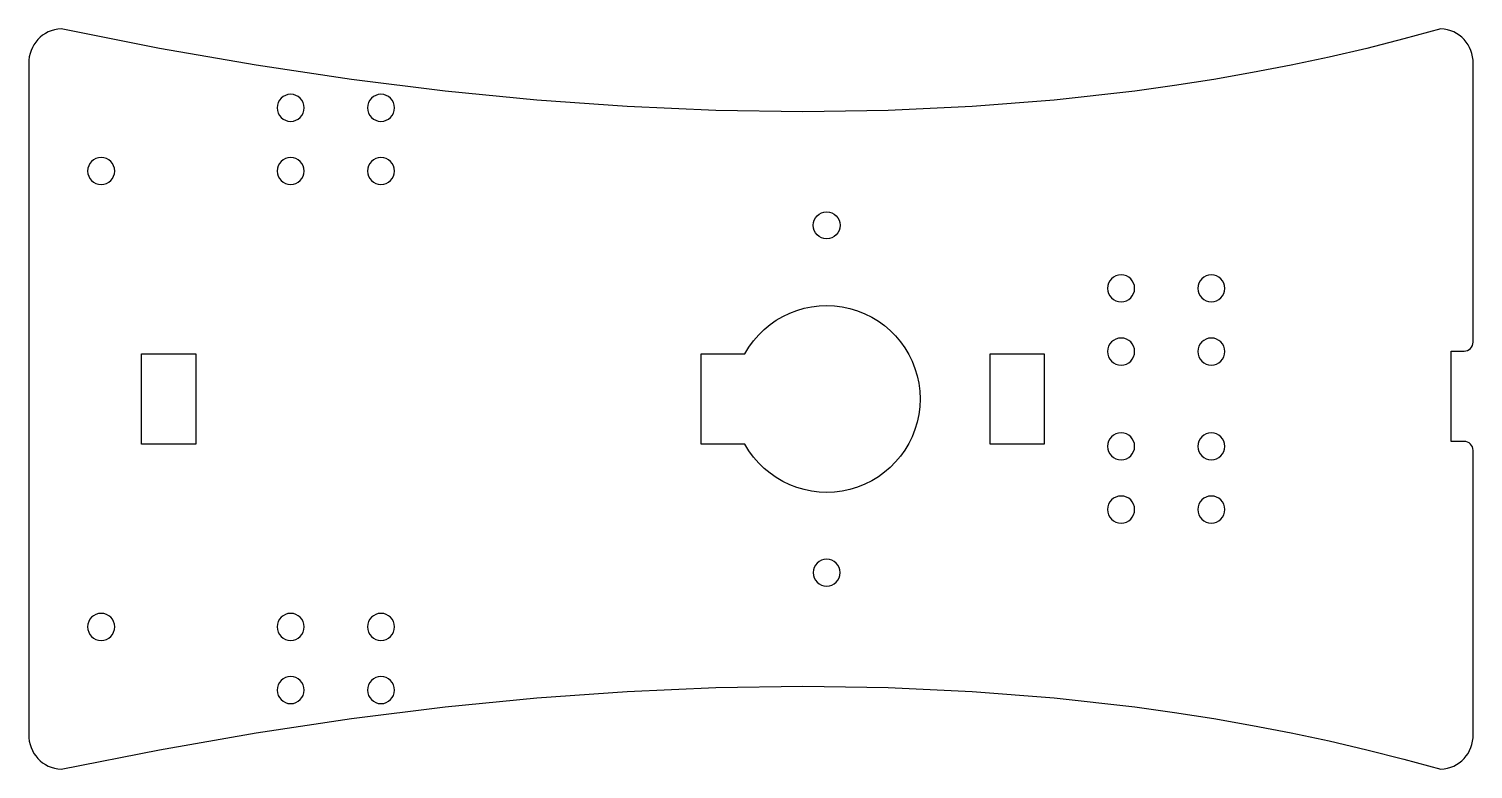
# Model space of a CAD drawing. Extents: x -85 to 75, y 557 to 639.
import ezdxf

# ---------------------------------------------------------------- set-up
doc = ezdxf.new("R2010")
doc.units = 0
doc.layers.add('ASSEMBLY_PLATFORM', color=7, linetype='CONTINUOUS')
doc.layers.add('DEFAULT', color=7, linetype='CONTINUOUS')

msp = doc.modelspace()

# ---------------------------------------------------------------- linework, layer by layer
at = {"layer": 'ASSEMBLY_PLATFORM'}
for p, q in [((-70.87, 636.42, -0.5), (-81.77, 638.58, -0.5)), ((71.08, 638.58, -0.5), (67, 637.46, -0.5)), ((67, 637.46, -0.5), (62.88, 636.42, -0.5)), ((-60.15, 634.56, -0.5), (-70.87, 636.42, -0.5)), ((58.71, 635.45, -0.5), (54.49, 634.56, -0.5)), ((62.88, 636.42, -0.5), (58.71, 635.45, -0.5)), ((-85.34, 634.73, -0.5), (-85.34, 560.42, -0.5)), ((-49.61, 632.98, -0.5), (-60.15, 634.56, -0.5)), ((50.23, 633.73, -0.5), (45.93, 632.98, -0.5)), ((54.49, 634.56, -0.5), (50.23, 633.73, -0.5)), ((74.66, 603.88, -0.5), (74.66, 634.73, -0.5)), ((-39.24, 631.69, -0.5), (-49.61, 632.98, -0.5)), ((41.58, 632.3, -0.5), (37.18, 631.69, -0.5)), ((45.93, 632.98, -0.5), (41.58, 632.3, -0.5)), ((-29.06, 630.68, -0.5), (-39.24, 631.69, -0.5)), ((-19.06, 629.96, -0.5), (-29.06, 630.68, -0.5)), ((28.26, 630.68, -0.5), (19.15, 629.96, -0.5)), ((37.18, 631.69, -0.5), (28.26, 630.68, -0.5)), ((-9.24, 629.53, -0.5), (-19.06, 629.96, -0.5)), ((0.41, 629.39, -0.5), (-9.24, 629.53, -0.5)), ((9.87, 629.53, -0.5), (0.41, 629.39, -0.5)), ((19.15, 629.96, -0.5), (9.87, 629.53, -0.5)), ((-72.86, 592.58, -0.5), (-72.86, 602.58, -0.5)), ((-72.86, 602.58, -0.5), (-66.86, 602.58, -0.5)), ((-66.86, 602.58, -0.5), (-66.86, 592.58, -0.5)), ((-10.86, 592.58, -0.5), (-10.86, 602.58, -0.5)), ((-10.86, 602.58, -0.5), (-6.02, 602.58, -0.5)), ((21.14, 592.58, -0.5), (21.14, 602.58, -0.5)), ((21.14, 602.58, -0.5), (27.14, 602.58, -0.5)), ((27.14, 602.58, -0.5), (27.14, 592.58, -0.5)), ((72.21, 592.88, -0.5), (72.21, 602.88, -0.5)), ((72.21, 602.88, -0.5), (73.66, 602.88, -0.5)), ((-66.86, 592.58, -0.5), (-72.86, 592.58, -0.5)), ((-6.02, 592.58, -0.5), (-10.86, 592.58, -0.5)), ((27.14, 592.58, -0.5), (21.14, 592.58, -0.5)), ((73.66, 592.88, -0.5), (72.21, 592.88, -0.5)), ((74.66, 560.42, -0.5), (74.66, 591.88, -0.5)), ((-29.06, 564.47, -0.5), (-19.06, 565.19, -0.5)), ((-19.06, 565.19, -0.5), (-9.24, 565.62, -0.5)), ((-9.24, 565.62, -0.5), (0.41, 565.76, -0.5)), ((0.41, 565.76, -0.5), (9.87, 565.62, -0.5)), ((9.87, 565.62, -0.5), (19.15, 565.19, -0.5)), ((19.15, 565.19, -0.5), (28.26, 564.47, -0.5)), ((-49.61, 562.17, -0.5), (-39.24, 563.47, -0.5)), ((-39.24, 563.47, -0.5), (-29.06, 564.47, -0.5)), ((28.26, 564.47, -0.5), (37.18, 563.47, -0.5)), ((37.18, 563.47, -0.5), (41.58, 562.86, -0.5)), ((-60.15, 560.59, -0.5), (-49.61, 562.17, -0.5)), ((41.58, 562.86, -0.5), (45.93, 562.17, -0.5)), ((45.93, 562.17, -0.5), (50.23, 561.42, -0.5)), ((-70.87, 558.73, -0.5), (-60.15, 560.59, -0.5)), ((50.23, 561.42, -0.5), (54.49, 560.59, -0.5)), ((54.49, 560.59, -0.5), (58.71, 559.7, -0.5)), ((-81.77, 556.58, -0.5), (-70.87, 558.73, -0.5)), ((58.71, 559.7, -0.5), (62.88, 558.73, -0.5)), ((62.88, 558.73, -0.5), (67, 557.69, -0.5)), ((67, 557.69, -0.5), (71.08, 556.58, -0.5))]:
    msp.add_line(p, q, dxfattribs=at)
at = {"layer": 'ASSEMBLY_PLATFORM', "extrusion": (0, 0, -1)}
for centre in [(56.34, 629.83, 0.5), (46.34, 629.83, 0.5), (77.34, 622.83, 0.5), (56.34, 622.83, 0.5), (46.34, 622.83, 0.5), (-35.66, 609.83, 0.5), (-45.66, 609.83, 0.5), (-35.66, 602.83, 0.5), (-45.66, 602.83, 0.5), (-35.66, 592.33, 0.5), (-45.66, 592.33, 0.5), (-35.66, 585.33, 0.5), (-45.66, 585.33, 0.5), (77.34, 572.33, 0.5), (56.34, 572.33, 0.5), (46.34, 572.33, 0.5), (56.34, 565.33, 0.5), (46.34, 565.33, 0.5)]:
    msp.add_circle(centre, 1.5, dxfattribs=at)
at = {"layer": 'ASSEMBLY_PLATFORM'}
for centre, radius, start, end in [((-81.63, 634.86, -0.5), 3.72, 92.1592, 182.0075), ((70.94, 634.86, -0.5), 3.72, 357.9925, 87.8408), ((73.66, 603.88, -0.5), 1, 270, 0), ((73.66, 591.88, -0.5), 1, 0, 90), ((-81.63, 560.29, -0.5), 3.72, 177.9925, 267.8408), ((70.94, 560.29, -0.5), 3.72, 272.1592, 2.0075)]:
    msp.add_arc(centre, radius, start, end, dxfattribs=at)
at = {"layer": 'ASSEMBLY_PLATFORM', "extrusion": (0, 0, -1)}
msp.add_arc((-3.04, 597.58, 0.5), 10.35, 28.8915, 331.1085, dxfattribs=at)
at = {"layer": 'DEFAULT'}
msp.add_circle((3.04, 616.82, -0.5), 1.5, dxfattribs=at)
at = {"layer": 'DEFAULT', "extrusion": (0, 0, -1)}
msp.add_circle((-3.04, 578.34, 0.5), 1.5, dxfattribs=at)

doc.saveas('drawing.dxf')
